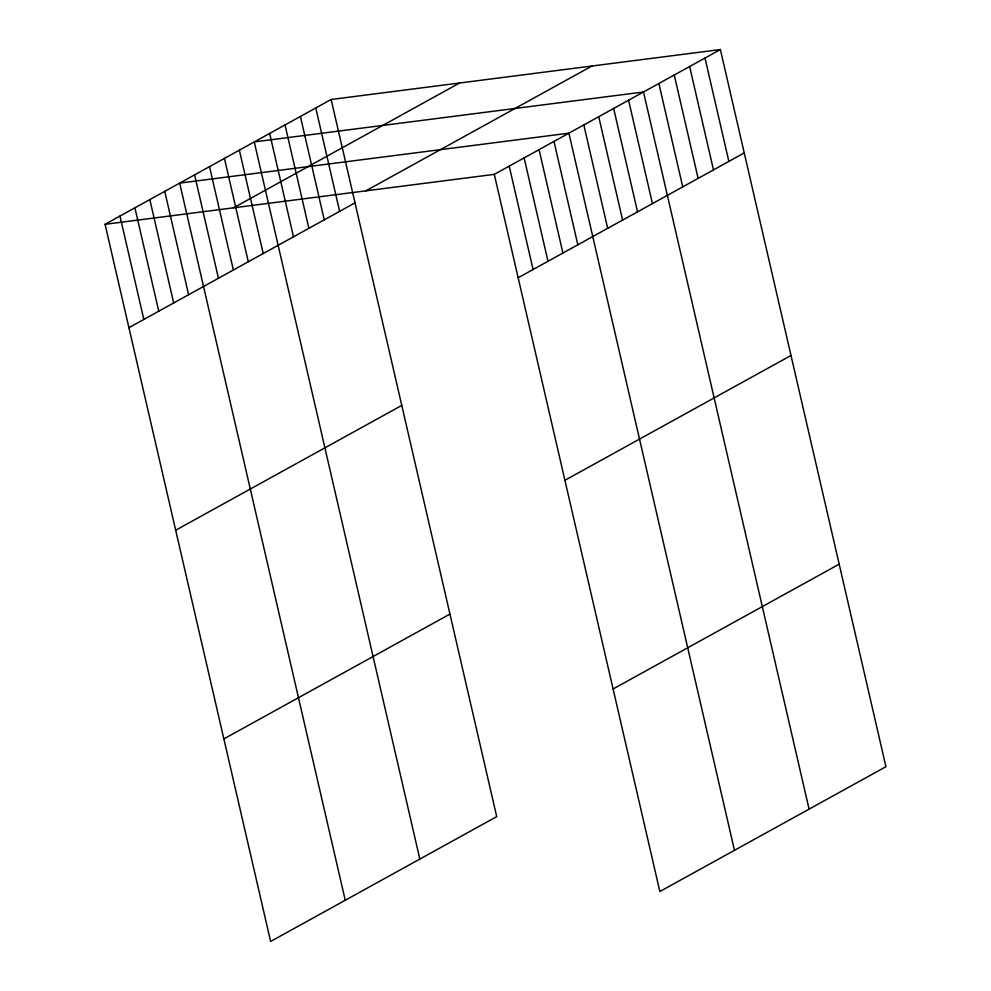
<?xml version="1.0" encoding="UTF-8"?>
<svg xmlns="http://www.w3.org/2000/svg" width="991" height="991" viewBox="0 0 991 991"><rect width="100%" height="100%" fill="white"/><g stroke="black" fill="none" stroke-linecap="round" stroke-linejoin="round"><path stroke-width="1.49" d="M331.143 99.484L496.714 816.634L270.63 941.45L105.058 224.3L331.143 99.484L720.37 49.55L885.942 766.7L659.857 891.516L494.286 174.366L720.37 49.55M233.504 207.813L459.589 82.996M365.84 190.842L591.924 66.025M128.929 327.674L355.013 202.858M518.157 277.753L744.241 152.924M175.692 530.222L401.764 405.406M564.92 480.288L791.004 355.472M223.867 738.902L449.951 614.086M613.095 688.98L839.179 564.164M105.058 224.3L494.286 174.366M704.997 58.035L728.868 161.422M689.625 66.521L713.495 169.907M674.252 75.019L698.122 178.392M658.879 83.504L682.749 186.878M809.077 809.139L643.506 91.99L254.278 141.911L419.837 859.073M628.579 100.227L652.45 203.601M613.664 108.465L637.535 211.839M598.737 116.703L622.608 220.076M583.823 124.94L607.681 228.314M734.467 850.328L568.896 133.178L179.668 183.1L345.24 900.262M553.981 141.416L577.84 244.789M539.054 149.653L562.925 253.027M524.128 157.891L547.998 261.265M509.213 166.129L533.084 269.502M315.77 107.969L339.64 211.343M300.397 116.455L324.255 219.829M285.024 124.94L308.882 228.326M269.651 133.426L293.509 236.812M239.351 150.149L263.222 253.535M224.424 158.387L248.295 261.773M209.51 166.624L233.381 270.01M194.583 174.862L218.454 278.248M164.741 191.337L188.612 294.723M149.827 199.575L173.685 302.961M134.9 207.825L158.771 311.199M119.973 216.063L143.844 319.436"/></g></svg>
